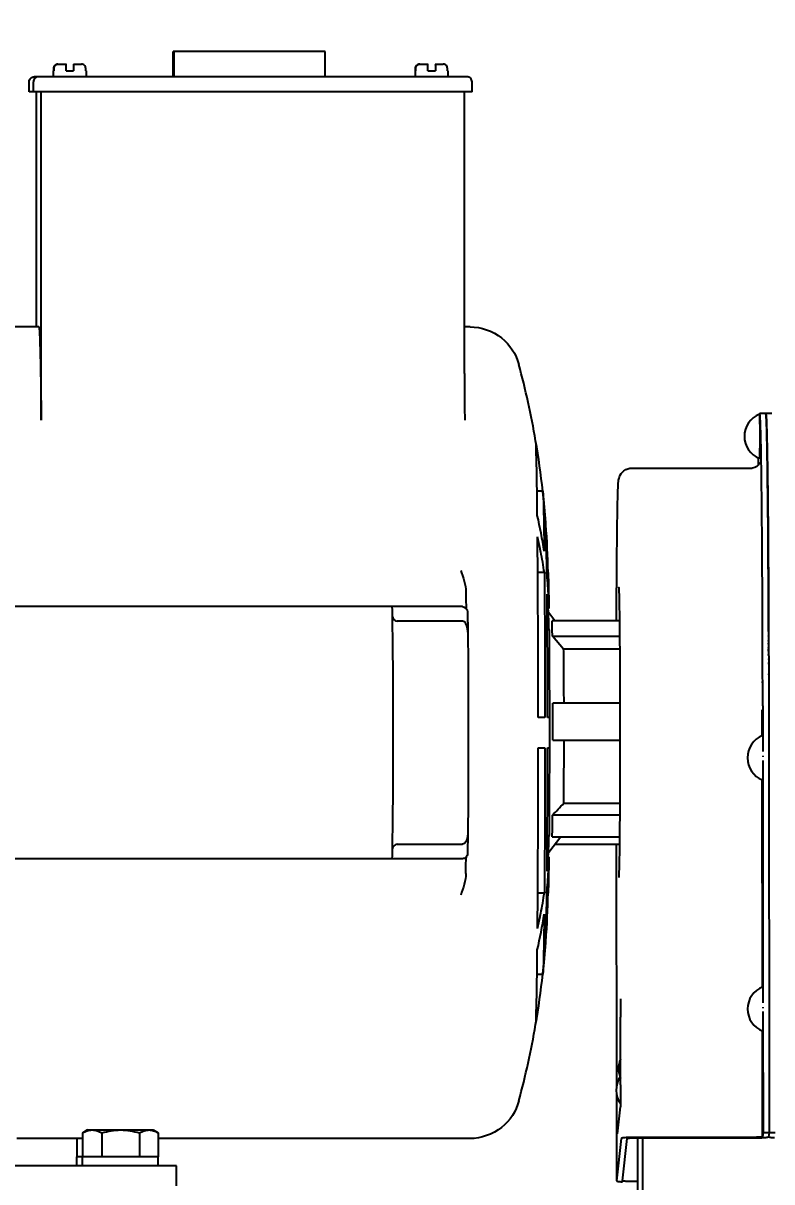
# Model space of a CAD drawing. Header units: millimetres. Extents: x 6781 to 13993, y -7973 to 4183.
# Drawn here: x 8991.6 to 9140.1, y -4816.7 to -4586.9 of the extents above; entities that cross this region are included whole.
import ezdxf

# ---------------------------------------------------------------- set-up
doc = ezdxf.new("R2010")
doc.units = ezdxf.units.MM
doc.header["$LTSCALE"] = 307.34
doc.header["$PDMODE"] = 3
doc.header["$PDSIZE"] = 8
doc.layers.get('0').update_dxf_attribs({"linetype": 'CONTINUOUS'})
doc.layers.get('Defpoints').update_dxf_attribs({"linetype": 'CONTINUOUS'})
doc.styles.get("Standard").update_dxf_attribs({"font": 'calibri.ttf'})
doc.dimstyles.new('DIMSTYLE_1', dxfattribs={"dimtxt": 40, "dimasz": 35, "dimexe": 1.5, "dimexo": 1, "dimgap": 1, "dimtad": 1, "dimdsep": 46, "dimtxsty": 'Standard', "dimblk": '_FILLED', "dimblk1": '_FILLED', "dimblk2": '_FILLED', "dimcen": 0.09, "dimazin": 2, "dimtp": 0.01, "dimtm": 0.01, "dimtfac": 1, "dimtofl": 0, "dimtmove": 0, "dimatfit": 3, "dimldrblk": '_FILLED', "dimfxl": 1, "dimtolj": 1, "dimarcsym": 0})

# ---------------------------------------------------------------- blocks, each defined once
blk = doc.blocks.new('_FILLED')
at = {"color": 0, "linetype": 'ByBlock'}
blk.add_solid([(0, 0), (-1, 0.2143), (-1, -0.2143)], dxfattribs=at)
blk = doc.blocks.new('*D1028')
at = {"color": 0, "linetype": 'Continuous', "lineweight": -2}
for p, q in [((7456.82, -4743.03), (7456.82, -4450.82)), ((9201.46, -4688.32), (9201.46, -4450.82)), ((9166.46, -4452.32), (7491.82, -4452.32))]:
    blk.add_line(p, q, dxfattribs=at)
at = {"layer": 'Defpoints', "color": 0}
for p in [(7456.82, -4452.32), (9201.46, -4689.32), (7456.82, -4744.03)]:
    blk.add_point(p, dxfattribs=at)
at = {"color": 0, "linetype": 'ByBlock', "lineweight": -2, "xscale": 35, "yscale": 35, "zscale": 35, "rotation": 180}
blk.add_blockref('_FILLED', (7456.82, -4452.32), dxfattribs=at)
at = {"color": 0, "linetype": 'ByBlock', "lineweight": -2, "xscale": 35, "yscale": 35, "zscale": 35}
blk.add_blockref('_FILLED', (9201.46, -4452.32), dxfattribs=at)
at = {"color": 0, "insert": (8328.65, -4397.99), "char_height": 40, "attachment_point": 2, "line_spacing_factor": 0.9}
blk.add_mtext('\\A1;E', dxfattribs=at)
blk = doc.blocks.new('*D1030')
at = {"color": 0, "linetype": 'Continuous', "lineweight": -2}
for p, q in [((8887.66, -4509.61), (9282.25, -4509.61)), ((9280.75, -4544.61), (9280.75, -4692.61)), ((9192.36, -4727.61), (9282.25, -4727.61))]:
    blk.add_line(p, q, dxfattribs=at)
at = {"layer": 'Defpoints', "color": 0}
for p in [(8886.66, -4509.61), (9191.36, -4727.61), (9280.75, -4727.61)]:
    blk.add_point(p, dxfattribs=at)
at = {"color": 0, "linetype": 'ByBlock', "lineweight": -2, "xscale": 35, "yscale": 35, "zscale": 35}
for p, rotation in [((9280.75, -4509.61), 90), ((9280.75, -4727.61), 270)]:
    blk.add_blockref('_FILLED', p, dxfattribs=dict(at, rotation=rotation))
at = {"color": 0, "insert": (9226.42, -4620.88), "char_height": 40, "attachment_point": 2, "rotation": 90, "line_spacing_factor": 0.9}
blk.add_mtext('\\A1;\\A1;217', dxfattribs=at)

msp = doc.modelspace()

# ---------------------------------------------------------------- linework, layer by layer
at = {"color": 0, "linetype": 'Continuous'}
for p, q in [((9021.32492, -4597.50614), (9021.32492, -4592.50614)), ((9051.5102, -4592.50614), (9021.32492, -4592.50614)), ((9021.5115, -4597.50614), (9021.5115, -4592.50614)), ((9051.5102, -4597.50614), (9051.5102, -4592.50614)), ((8997.55729, -4596.30614), (8997.55729, -4597.50614)), ((8997.55729, -4596.30614), (8997.65201, -4596.30614)), ((8997.63801, -4596.30614), (8997.63801, -4595.80614)), ((8997.65201, -4595.80614), (8997.65201, -4596.30614)), ((8998.48187, -4595.00614), (9000.07894, -4595.00614)), ((9000.08668, -4596.30614), (9000.08668, -4595.80614)), ((9000.08668, -4596.30614), (9001.58662, -4596.30614)), ((9001.57888, -4595.00614), (9003.14642, -4595.00614)), ((9001.58662, -4595.80614), (9001.58662, -4596.30614)), ((9003.97629, -4596.30614), (9003.97629, -4595.80614)), ((9003.97629, -4596.30614), (9004.05701, -4596.30614)), ((9004.05701, -4596.30614), (9004.05701, -4597.50614)), ((9069.30987, -4596.30614), (9069.30987, -4597.50614)), ((9069.30987, -4596.30614), (9069.40459, -4596.30614)), ((9069.3906, -4596.30614), (9069.3906, -4595.80614)), ((9069.40459, -4595.80614), (9069.40459, -4596.30614)), ((9070.23445, -4595.00614), (9071.83152, -4595.00614)), ((9071.83927, -4596.30614), (9071.83927, -4595.80614)), ((9071.83927, -4596.30614), (9073.3392, -4596.30614)), ((9073.33146, -4595.00614), (9074.89901, -4595.00614)), ((9073.3392, -4595.80614), (9073.3392, -4596.30614)), ((9075.72887, -4596.30614), (9075.72887, -4595.80614)), ((9075.72887, -4596.30614), (9075.80959, -4596.30614)), ((9075.80959, -4596.30614), (9075.80959, -4597.50614)), ((8992.76085, -4600.50614), (8992.76085, -4598.50614)), ((8993.60982, -4600.50614), (8993.60982, -4598.50614)), ((9079.60607, -4597.50614), (8993.76081, -4597.50614)), ((9080.60603, -4600.50614), (9080.60603, -4598.50614)), ((9080.60603, -4600.50614), (8992.76085, -4600.50614)), ((8994.24679, -4647.10614), (8994.24679, -4600.50614)), ((8995.12375, -4656.36535), (8995.12375, -4600.50614)), ((9079.12009, -4615.30458), (9079.12009, -4600.50614)), ((9079.12009, -4656.36535), (9079.12009, -4615.30458)), ((8994.68527, -4647.10614), (8966.2765, -4647.10614)), ((9080.21693, -4647.10614), (9079.12009, -4647.10614)), ((9140.07894, -4664.30614), (9137.67905, -4664.30614)), ((9137.66784, -4666.56333), (9137.66832, -4666.65266)), ((9137.66832, -4666.65266), (9137.66913, -4666.81249)), ((9137.67349, -4668.4453), (9137.67359, -4668.62638)), ((9137.66887, -4670.87413), (9137.66783, -4671.07222)), ((9137.66914, -4670.81853), (9137.66887, -4670.87413)), ((9137.36414, -4674.057), (9137.35798, -4674.47875)), ((9137.36621, -4673.91734), (9137.36414, -4674.057)), ((9112.38015, -4675.10614), (9136.17911, -4675.10614)), ((9094.65391, -4679.69998), (9093.50441, -4679.69998)), ((9094.65391, -4679.69998), (9094.66324, -4679.77309)), ((9094.96174, -4695.85269), (9093.65337, -4695.85269)), ((9095.44743, -4695.86219), (9095.4461, -4695.73899)), ((9095.68446, -4695.74707), (9095.44744, -4695.74707)), ((9095.7875, -4700.87104), (9095.7795, -4700.58986)), ((9095.79095, -4700.87096), (9095.7795, -4700.58986)), ((9095.82053, -4700.8701), (9095.84686, -4702.95706)), ((9078.69365, -4702.60614), (8961.23767, -4702.60614)), ((9064.68937, -4702.60614), (9064.68999, -4702.61257)), ((9079.70623, -4703.60614), (9079.75741, -4707.65831)), ((9095.84686, -4702.95706), (9095.84582, -4702.92022)), ((9097.0445, -4705.42268), (9095.85534, -4703.83694)), ((9078.73004, -4705.48787), (9065.73061, -4705.48787)), ((9109.85403, -4705.42268), (9096.48751, -4705.42268)), ((9079.75724, -4707.63791), (9079.75629, -4707.59028)), ((9095.88643, -4707.1997), (9095.53219, -4707.1997)), ((9096.55008, -4708.48433), (9109.88324, -4708.48433)), ((9098.7856, -4711.06339), (9096.55008, -4708.48433)), ((9138.2383, -4707.63703), (9138.23757, -4707.373)), ((9138.23879, -4707.43042), (9138.2385, -4707.33909)), ((9138.2392, -4707.56014), (9138.23879, -4707.43042)), ((9138.23932, -4707.60057), (9138.2392, -4707.56014)), ((9138.24009, -4707.84913), (9138.23932, -4707.60057)), ((9138.24108, -4708.1757), (9138.24009, -4707.84913)), ((9138.24228, -4708.5788), (9138.24108, -4708.1757)), ((9138.24367, -4709.0582), (9138.24228, -4708.5788)), ((9138.24523, -4709.61153), (9138.24367, -4709.0582)), ((9139.43745, -4707.35566), (9139.43797, -4707.54139)), ((9139.43798, -4707.54139), (9139.43747, -4707.35566)), ((9139.43839, -4707.32138), (9139.43856, -4707.37447)), ((9139.43856, -4707.37447), (9139.43897, -4707.50527)), ((9139.43897, -4707.50527), (9139.43962, -4707.71485)), ((9139.43962, -4707.71485), (9139.4405, -4708.00234)), ((9139.44038, -4708.4093), (9139.44049, -4708.44926)), ((9139.4405, -4708.44926), (9139.44039, -4708.4093)), ((9139.4405, -4708.00234), (9139.4416, -4708.36756)), ((9139.4416, -4708.36756), (9139.44172, -4708.40738)), ((9139.44161, -4708.85166), (9139.4417, -4708.88258)), ((9139.44171, -4708.88258), (9139.44162, -4708.85166)), ((9139.44172, -4708.40738), (9139.4429, -4708.8088)), ((9139.4429, -4708.8088), (9139.44299, -4708.83968)), ((9139.44299, -4708.83968), (9139.44422, -4709.27136)), ((9109.90193, -4711.06339), (9098.7856, -4711.06339)), ((9138.24693, -4710.23813), (9138.24523, -4709.61153)), ((9138.24874, -4710.93479), (9138.24693, -4710.23813)), ((9138.25064, -4711.70025), (9138.24874, -4710.93479)), ((9139.4429, -4709.31425), (9139.4432, -4709.42322)), ((9139.44321, -4709.42322), (9139.44291, -4709.31426)), ((9139.44422, -4709.27136), (9139.44438, -4709.32569)), ((9139.4443, -4709.81811), (9139.44486, -4710.01887)), ((9139.44487, -4710.01887), (9139.44431, -4709.81811)), ((9139.44438, -4709.32569), (9139.44453, -4709.38048)), ((9139.44453, -4709.38048), (9139.44563, -4709.77644)), ((9139.44563, -4709.77644), (9139.44601, -4709.91571)), ((9139.44601, -4709.91571), (9139.44618, -4709.97801)), ((9139.44618, -4709.97801), (9139.44718, -4710.35333)), ((9139.44652, -4710.61534), (9139.44671, -4710.68392)), ((9139.44671, -4710.68392), (9139.44652, -4710.61534)), ((9139.44718, -4710.35333), (9139.44777, -4710.578)), ((9139.44777, -4710.578), (9139.44795, -4710.64707)), ((9139.44795, -4710.64707), (9139.44885, -4711.00015)), ((9139.44875, -4711.41575), (9139.44854, -4711.34033)), ((9139.44854, -4711.34034), (9139.44875, -4711.41575)), ((9139.44885, -4711.00015), (9139.44963, -4711.30918)), ((9139.44963, -4711.30915), (9139.44885, -4711.00016)), ((9139.44963, -4711.30918), (9139.44982, -4711.38535)), ((9139.44982, -4711.38535), (9139.45062, -4711.71462)), ((9138.24988, -4711.80567), (9138.24967, -4711.72742)), ((9138.25083, -4711.77938), (9138.25064, -4711.70025)), ((9138.25159, -4712.09616), (9138.25083, -4711.77938)), ((9138.2526, -4712.53037), (9138.25159, -4712.09616)), ((9138.25218, -4712.63218), (9138.25194, -4712.54751)), ((9138.25279, -4712.61618), (9138.2526, -4712.53037)), ((9138.25345, -4712.90692), (9138.25279, -4712.61618)), ((9138.25458, -4713.42315), (9138.25345, -4712.90692)), ((9138.25464, -4713.51778), (9138.25458, -4713.42315)), ((9138.25521, -4713.72316), (9138.25477, -4713.5146)), ((9139.45062, -4711.71462), (9139.45156, -4712.10777)), ((9139.45096, -4712.21147), (9139.45073, -4712.13012)), ((9139.45074, -4712.13013), (9139.45096, -4712.21147)), ((9139.45176, -4712.19), (9139.45156, -4712.10765)), ((9139.45176, -4712.19013), (9139.45246, -4712.49409)), ((9139.45246, -4712.49409), (9139.45353, -4712.96941)), ((9139.45334, -4713.06795), (9139.4531, -4712.98035)), ((9139.45353, -4712.96941), (9139.45335, -4713.06795)), ((9139.45373, -4713.05827), (9139.45433, -4713.33548)), ((9139.45433, -4713.33548), (9139.4555, -4713.88619)), ((9139.45552, -4713.98204), (9139.45514, -4713.71439)), ((9098.83233, -4715.94548), (9098.82986, -4715.58426)), ((9138.25529, -4713.7774), (9138.25521, -4713.72316)), ((9138.2565, -4714.35458), (9138.25532, -4713.77659)), ((9138.25627, -4714.45929), (9138.2565, -4714.35458)), ((9138.25714, -4714.67801), (9138.25669, -4714.44964)), ((9138.25838, -4715.33392), (9138.25714, -4714.67801)), ((9138.2577, -4715.45236), (9138.25755, -4715.35156)), ((9138.25857, -4715.43405), (9138.25838, -4715.33392)), ((9138.25893, -4715.63426), (9138.25857, -4715.43405)), ((9138.2602, -4716.36513), (9138.25893, -4715.63426)), ((9139.45569, -4713.97806), (9139.45618, -4714.22004)), ((9139.45618, -4714.22004), (9139.4574, -4714.83744)), ((9139.45677, -4714.85129), (9139.45691, -4714.94965)), ((9139.4574, -4714.83744), (9139.45758, -4714.93492)), ((9139.45758, -4714.93492), (9139.45799, -4715.14937)), ((9139.45799, -4715.14937), (9139.45925, -4715.84328)), ((9139.45823, -4715.86404), (9139.45838, -4715.9672)), ((9139.45925, -4715.84328), (9139.45943, -4715.946)), ((9139.45943, -4715.946), (9139.45975, -4716.13167)), ((9139.45975, -4716.13184), (9139.45943, -4715.94616)), ((9138.25944, -4716.66461), (9138.25904, -4716.38761)), ((9138.26038, -4716.47066), (9138.2602, -4716.36513)), ((9138.26066, -4716.64154), (9138.26038, -4716.47066)), ((9138.26095, -4717.71862), (9138.26059, -4717.46868)), ((9138.26193, -4717.44537), (9138.26066, -4716.64154)), ((9138.2621, -4717.55509), (9138.26193, -4717.44537)), ((9138.26231, -4717.69563), (9138.2621, -4717.55509)), ((9138.26354, -4718.56835), (9138.26231, -4717.69563)), ((9139.45975, -4716.13167), (9139.46103, -4716.89962)), ((9139.45975, -4716.92313), (9139.46013, -4717.18653)), ((9139.46103, -4716.89962), (9139.4612, -4717.00713)), ((9139.4612, -4717.00713), (9139.46144, -4717.16295)), ((9139.46133, -4718.02437), (9139.46167, -4718.26059)), ((9139.46144, -4717.16295), (9139.46204, -4717.55299)), ((9139.46204, -4717.55299), (9139.4627, -4718.0019)), ((9139.4627, -4718.0019), (9139.46286, -4718.11373)), ((9139.46286, -4718.11373), (9139.46303, -4718.23876)), ((9139.46303, -4718.23876), (9139.46424, -4719.14514)), ((9138.26252, -4718.81166), (9138.2622, -4718.589)), ((9138.26369, -4718.68252), (9138.26354, -4718.56835)), ((9138.26384, -4718.79188), (9138.26369, -4718.68252)), ((9138.265, -4719.73042), (9138.26384, -4718.79188)), ((9138.26414, -4719.9394), (9138.26387, -4719.74568)), ((9138.26514, -4719.84772), (9138.265, -4719.73042)), ((9138.26523, -4719.92522), (9138.26514, -4719.84772)), ((9138.26629, -4720.9244), (9138.26523, -4719.92522)), ((9139.46297, -4719.16343), (9139.46327, -4719.37153)), ((9139.46424, -4719.14514), (9139.46438, -4719.26076)), ((9139.46438, -4719.26076), (9139.4645, -4719.35425)), ((9139.4645, -4719.35425), (9139.46562, -4720.32392)), ((9139.46466, -4720.33581), (9139.46492, -4720.51496)), ((9139.46562, -4720.32392), (9139.46574, -4720.44278)), ((9139.46574, -4720.44278), (9139.46581, -4720.50415)), ((9139.46581, -4720.50415), (9139.46681, -4721.53247)), ((9109.94441, -4721.77468), (9096.6384, -4721.77468)), ((9138.26581, -4721.0974), (9138.26557, -4720.9326)), ((9138.26641, -4721.04505), (9138.26629, -4720.9244)), ((9138.26645, -4721.09024), (9138.26641, -4721.04505)), ((9138.26739, -4722.14596), (9138.26645, -4721.09024)), ((9138.26748, -4722.26298), (9138.26739, -4722.14596)), ((9138.26748, -4722.26298), (9138.27466, -4731.35065)), ((9139.46681, -4721.53247), (9139.4666, -4721.68638)), ((9139.46695, -4721.68289), (9139.46743, -4722.26298)), ((9139.46743, -4722.26298), (9139.53437, -4806.95962)), ((9095.07286, -4724.60614), (9093.74183, -4724.60614)), ((9095.95371, -4724.60614), (9095.5817, -4724.60614)), ((9138.18511, -4728.21336), (9138.18103, -4723.04799)), ((9096.64495, -4729.11399), (9109.9498, -4729.11399)), ((9093.74183, -4730.60614), (9095.07285, -4730.60614)), ((9095.58169, -4730.60614), (9095.95369, -4730.60614)), ((9138.27605, -4733.10407), (9138.31404, -4781.17221)), ((9138.27629, -4732.21884), (9138.27639, -4732.39993)), ((9138.22449, -4778.03491), (9138.19203, -4736.9701)), ((9098.81388, -4741.61872), (9109.91702, -4741.61872)), ((9109.90343, -4743.95815), (9096.58174, -4743.95815)), ((9079.75741, -4747.55396), (9079.70623, -4751.60614)), ((9079.75629, -4747.622), (9079.75724, -4747.57437)), ((9095.53215, -4748.01258), (9095.88645, -4748.01258)), ((9065.73061, -4749.72441), (9078.73004, -4749.72441)), ((9098.20972, -4748.2358), (9095.85678, -4751.37343)), ((9096.52571, -4748.2358), (9109.87027, -4748.2358)), ((9109.85433, -4749.7896), (9097.0445, -4749.7896)), ((9109.23141, -4749.7896), (9109.26926, -4797.67679)), ((9078.69365, -4752.60614), (8961.23767, -4752.60614)), ((9064.68999, -4752.59971), (9064.68937, -4752.60614)), ((9095.84686, -4752.25522), (9095.82053, -4754.3419)), ((9095.7795, -4754.62241), (9095.78751, -4754.34096)), ((9095.7795, -4754.62241), (9095.79095, -4754.34105)), ((9093.6535, -4759.35959), (9094.96174, -4759.35959)), ((9095.44609, -4759.47343), (9095.44743, -4759.35009)), ((9095.44743, -4759.4652), (9095.68447, -4759.4652)), ((9093.50427, -4775.5123), (9094.65391, -4775.5123)), ((9094.66318, -4775.43973), (9094.65391, -4775.5123)), ((9138.31566, -4782.0404), (9138.31577, -4782.22148)), ((9110.0771, -4797.46606), (9110.06646, -4784.01424)), ((9138.31542, -4782.92562), (9138.33442, -4806.95962)), ((9138.24797, -4807.74463), (9138.23141, -4786.79165)), ((9109.27052, -4799.26979), (9109.28414, -4816.50854)), ((9109.45706, -4807.16079), (9110.0471, -4801.80306)), ((9110.04991, -4801.77759), (9110.04901, -4801.80327)), ((9003.35754, -4806.98669), (9003.35754, -4811.70614)), ((9004.36276, -4806.40614), (9003.3971, -4806.96367)), ((9004.36276, -4806.40614), (9017.36276, -4806.40614)), ((9007.17079, -4806.98669), (9007.17079, -4811.70614)), ((9014.67602, -4806.98669), (9014.67602, -4811.70614)), ((9017.36276, -4806.40614), (9018.36799, -4806.98669)), ((9018.36799, -4806.98669), (9018.36799, -4811.70614)), ((9136.73409, -4807.87125), (9112.93512, -4807.87125)), ((9138.33442, -4806.95962), (9138.24797, -4807.74463)), ((9140.73431, -4806.95962), (9138.33442, -4806.95962)), ((9139.44791, -4807.74463), (9139.4478, -4807.74672)), ((9139.53437, -4806.95962), (9139.44791, -4807.74463)), ((9003.35754, -4808.10614), (8990.34461, -4808.10614)), ((9002.2007, -4808.10614), (9002.2007, -4811.70614)), ((9080.21693, -4808.10614), (9018.36799, -4808.10614)), ((9110.21014, -4808.09916), (9109.28426, -4816.50641)), ((9110.48421, -4816.50641), (9111.41009, -4808.09916)), ((9112.92397, -4807.97254), (9136.72293, -4807.97254)), ((9114.14031, -5625.5322), (9113.49418, -4807.97209)), ((9114.39301, -4807.97254), (9115.03913, -5625.53264)), ((9002.20593, -4811.70614), (9002.2007, -4811.70614)), ((9002.20593, -4813.50614), (9002.20593, -4811.70614)), ((9003.36276, -4811.70614), (9002.20919, -4811.70614)), ((9003.36276, -4813.50614), (9003.36276, -4811.70614)), ((9018.36799, -4811.70614), (9003.36602, -4811.70614)), ((9018.36276, -4813.50614), (9018.36276, -4811.70614)), ((9022.00748, -4813.50614), (8922.56535, -4813.50614)), ((9022.00748, -4817.50614), (9022.00748, -4813.50614)), ((9109.28426, -4816.50641), (9109.28414, -4816.5085)), ((9113.50103, -4816.63302), (9111.9702, -4816.63302))]:
    msp.add_line(p, q, dxfattribs=at)
for centre, radius, start, end in [((8925.97308, -4698.58853), 169.73563, 9.8029562, 15.0361024), ((9139.35917, -4668.8167), 4.72667, 111.4272246, 248.5727754), ((8926.01159, -4698.57432), 169.69523, 6.3859335, 9.8023324), ((8922.88823, -4698.95487), 172.84266, 4.3256957, 6.3714157), ((9008.89962, -4704.43724), 86.97364, 8.4811305, 13.2333015), ((8925.37696, -4698.62228), 170.33176, 0.9672015, 4.1300525), ((9008.3216, -4708.81471), 87.60571, 11.6505077, 13.2266779), ((9008.80174, -4708.71384), 87.11509, 11.2355571, 11.6493), ((9009.36145, -4708.6064), 86.54517, 8.4742421, 11.2379895), ((9010.51083, -4704.2036), 85.34522, 2.7628409, 5.6088892), ((9092.02774, -4696.10694), 3.6744, 4.7617768, 5.6204608), ((9010.39142, -4708.46118), 85.5049, 5.0785, 5.6084398), ((9010.53653, -4708.44848), 85.35924, 4.018078, 5.0786317), ((9010.60091, -4704.19821), 85.25498, 2.4257233, 2.76214), ((9010.58215, -4704.19882), 85.27375, 0.8591306, 2.2365713), ((9126.90319, -4701.58265), 47.48794, 181.4582384, 181.6373544), ((9010.63999, -4708.44091), 85.2555, 3.6830569, 4.0178748), ((9010.62265, -4708.44119), 85.27282, 0.8341998, 3.6824918), ((6696.76137, -4727.58602), 2399.88407, 359.96352081, 0.13874234), ((9139.96198, -4732.59025), 4.72667, 111.4272246, 248.5727754), ((9010.61599, -4746.77045), 85.2795, 356.3173666, 359.1654362), ((9126.90318, -4753.62963), 47.48793, 178.3626455, 178.5417616), ((9010.53668, -4746.7645), 85.35903, 354.9220145, 355.9823897), ((9010.59929, -4746.76908), 85.29625, 355.9825084, 356.3171656), ((9010.55338, -4751.01326), 85.30251, 357.7642317, 359.1657722), ((9010.45267, -4746.75714), 85.44337, 354.3915813, 354.9220825), ((9010.64279, -4751.01642), 85.21305, 357.2380823, 357.5746644), ((9010.51747, -4751.00879), 85.33858, 354.3907508, 357.2370214), ((9009.36013, -4746.60555), 86.54653, 348.7619695, 351.5256746), ((8925.3674, -4756.58955), 170.34135, 355.8701694, 359.0327019), ((9092.02954, -4759.10551), 3.67259, 354.3794048, 355.236672), ((9008.89962, -4750.77503), 86.97364, 346.7666983, 351.5188692), ((9008.32646, -4746.39877), 87.6007, 346.7733666, 348.3496264), ((9008.79209, -4746.49659), 87.12491, 348.3507896, 348.7644853), ((8923.02949, -4756.27155), 172.70073, 353.627575, 355.674913), ((8926.0116, -4756.63795), 169.69523, 350.1976677, 353.6140666), ((9140.00135, -4782.4118), 4.72667, 111.4272246, 248.5727754), ((8925.98232, -4756.62588), 169.72616, 344.9636001, 350.1976385), ((9114.39347, -4794.24963), 4.72667, 156.188588, 203.9821835), ((9113.92867, -4798.47014), 4.72667, 147.001157, 215.0320458), ((9112.53369, -4827.57851), 19.69973, 92.7734783, 93.3017866)]:
    msp.add_arc(centre, radius, start, end, dxfattribs=at)
at = {"color": 0, "linetype": 'Continuous', "extrusion": (0, 0, -1)}
for centre, major_axis, start_param, end_param in [((9078.70628, -4703.60614), (-0.71259, 0.71055), 0.780517911, 2.351314237), ((9078.70628, -4751.60614), (0.71259, 0.71055), 0.790278416, 2.361074743)]:
    msp.add_ellipse(centre, major_axis=major_axis, ratio=0.987450069, start_param=start_param, end_param=end_param, dxfattribs=at)
at = {"color": 0, "linetype": 'Continuous'}
for points, knots in [([(8997.63801, -4595.80614), (8997.63801, -4595.59842), (8997.82379, -4595.16539), (8998.25945, -4595.00614), (8998.46787, -4595.00614)], [0, 0, 0, 0, 0.499162088, 1, 1, 1, 1]), ([(8998.48187, -4595.00614), (8998.27346, -4595.00614), (8997.8378, -4595.16538), (8997.65201, -4595.59841), (8997.65201, -4595.80614)], [0, 0, 0, 0, 0.500818761, 1, 1, 1, 1]), ([(9000.08668, -4595.80614), (9000.08668, -4595.70233), (9000.08056, -4595.51814), (9000.09915, -4595.24863), (9000.05853, -4595.12862), (9000.09838, -4595.00614), (9000.07894, -4595.00614)], [0, 0, 0, 0, 0.389239893, 0.714681149, 0.927122675, 1, 1, 1, 1]), ([(9001.57888, -4595.00614), (9001.59831, -4595.00614), (9001.55847, -4595.12861), (9001.59909, -4595.24862), (9001.58049, -4595.51814), (9001.58662, -4595.70233), (9001.58662, -4595.80614)], [0, 0, 0, 0, 0.072855261, 0.285296273, 0.610778819, 1, 1, 1, 1]), ([(9003.97629, -4595.80614), (9003.97629, -4595.59842), (9003.7905, -4595.16539), (9003.35484, -4595.00614), (9003.14642, -4595.00614)], [0, 0, 0, 0, 0.499162088, 1, 1, 1, 1]), ([(9069.3906, -4595.80614), (9069.3906, -4595.59842), (9069.57638, -4595.16539), (9070.01204, -4595.00614), (9070.22046, -4595.00614)], [0, 0, 0, 0, 0.499162088, 1, 1, 1, 1]), ([(9070.23445, -4595.00614), (9070.02604, -4595.00614), (9069.59038, -4595.16538), (9069.40459, -4595.59841), (9069.40459, -4595.80614)], [0, 0, 0, 0, 0.500818761, 1, 1, 1, 1]), ([(9071.83927, -4595.80614), (9071.83927, -4595.70233), (9071.83314, -4595.51814), (9071.85173, -4595.24863), (9071.81112, -4595.12862), (9071.85096, -4595.00614), (9071.83152, -4595.00614)], [0, 0, 0, 0, 0.389239893, 0.714681149, 0.927122675, 1, 1, 1, 1]), ([(9073.33146, -4595.00614), (9073.35089, -4595.00614), (9073.31105, -4595.12861), (9073.35167, -4595.24862), (9073.33307, -4595.51814), (9073.3392, -4595.70233), (9073.3392, -4595.80614)], [0, 0, 0, 0, 0.072855261, 0.285296273, 0.610778819, 1, 1, 1, 1]), ([(9075.72887, -4595.80614), (9075.72887, -4595.59842), (9075.54309, -4595.16539), (9075.10743, -4595.00614), (9074.89901, -4595.00614)], [0, 0, 0, 0, 0.499162088, 1, 1, 1, 1]), ([(8994.60977, -4597.50614), (8994.35466, -4597.50614), (8993.82314, -4597.7195), (8993.60982, -4598.25102), (8993.60982, -4598.50614)], [0, 0, 0, 0, 0.499992307, 1, 1, 1, 1]), ([(9080.60603, -4598.50614), (9080.60603, -4598.25102), (9080.3927, -4597.7195), (9079.86119, -4597.50614), (9079.60607, -4597.50614)], [0, 0, 0, 0, 0.500007693, 1, 1, 1, 1]), ([(8994.68527, -4647.10632), (8994.71255, -4647.10632), (8994.72095, -4647.25768), (8994.76271, -4647.43815), (8994.78507, -4647.83974), (8994.83658, -4648.62129), (8994.88637, -4649.99654), (8994.94782, -4652.05942), (8995.0055, -4654.69434), (8995.06236, -4657.87148), (8995.11635, -4661.5703), (8995.14851, -4664.20702), (8995.16429, -4665.6074)], [0, 0, 0, 0, 0.00442051, 0.016719918, 0.037069329, 0.065448313, 0.146112204, 0.258149643, 0.400710065, 0.572766882, 0.773101528, 1, 1, 1, 1]), ([(9080.21693, -4647.10614), (9082.42418, -4647.10614), (9086.85645, -4648.63023), (9089.35239, -4652.53114), (9089.89729, -4654.55026)], [0, 0, 0, 0, 0.513481294, 1, 1, 1, 1]), ([(8995.16429, -4665.6074), (8995.15719, -4664.97708), (8995.13083, -4661.89646), (8995.12375, -4658.81571), (8995.12375, -4656.36535)], [0, 0, 0, 0, 0.204613253, 1, 1, 1, 1]), ([(9079.12009, -4656.36535), (9079.12009, -4657.2374), (9079.12363, -4660.31811), (9079.13576, -4663.39887), (9079.16063, -4665.6074)], [0, 0, 0, 0, 0.283066179, 1, 1, 1, 1]), ([(9137.63243, -4664.41674), (9137.63491, -4664.41576), (9137.63487, -4664.43474), (9137.63886, -4664.45147), (9137.64013, -4664.49795), (9137.64186, -4664.52986), (9137.64259, -4664.5494)], [0, 0, 0, 0, 0.059924789, 0.246255481, 0.559905941, 1, 1, 1, 1]), ([(9137.65787, -4664.3469), (9137.65486, -4664.35846), (9137.64922, -4664.38529), (9137.64479, -4664.41232), (9137.64249, -4664.4276)], [0, 0, 0, 0, 0.435833252, 1, 1, 1, 1]), ([(9137.64259, -4664.5494), (9137.65171, -4664.79502), (9137.65932, -4665.46646), (9137.66547, -4666.13776), (9137.66784, -4666.56333)], [0, 0, 0, 0, 0.366098661, 1, 1, 1, 1]), ([(9137.67907, -4664.30618), (9137.67417, -4664.30615), (9137.66396, -4664.32298), (9137.66058, -4664.33646), (9137.65787, -4664.3469)], [0, 0, 0, 0, 0.312059627, 1, 1, 1, 1]), ([(9138.2385, -4707.33909), (9138.22899, -4704.32283), (9138.20621, -4698.52639), (9138.1587, -4690.25312), (9138.10018, -4682.8824), (9138.04113, -4677.38758), (9137.98783, -4673.57449), (9137.9482, -4671.19394), (9137.90726, -4669.15455), (9137.86508, -4667.46923), (9137.82756, -4666.28964), (9137.79525, -4665.5322), (9137.77379, -4665.10075), (9137.75025, -4664.77341), (9137.73262, -4664.5183), (9137.70622, -4664.40138), (9137.69681, -4664.30627), (9137.67907, -4664.30618)], [0, 0, 0, 0, 0.210212665, 0.403972973, 0.576596875, 0.723913709, 0.786944787, 0.842365961, 0.889846442, 0.929095418, 0.959881074, 0.972039017, 0.982017888, 0.989802885, 0.995383541, 0.99876346, 1, 1, 1, 1]), ([(9138.87901, -4664.30618), (9138.89374, -4664.30626), (9138.90495, -4664.38239), (9138.92634, -4664.47906), (9138.94367, -4664.68563), (9138.97485, -4665.09195), (9139.0083, -4665.80579), (9139.04753, -4666.88046), (9139.08564, -4668.25723), (9139.12339, -4669.92448), (9139.16002, -4671.87582), (9139.18222, -4673.27026), (9139.19325, -4674.01323)], [0, 0, 0, 0, 0.004546323, 0.01674924, 0.036862547, 0.064912573, 0.144711969, 0.255790443, 0.397628058, 0.569524378, 0.770645866, 1, 1, 1, 1]), ([(9138.94998, -4664.76514), (9138.94112, -4664.65021), (9138.93052, -4664.49196), (9138.90271, -4664.36079), (9138.8903, -4664.30624), (9138.87901, -4664.30618)], [0, 0, 0, 0, 0.739506376, 0.9276156, 1, 1, 1, 1]), ([(9139.19326, -4674.01413), (9139.16325, -4671.99173), (9139.09634, -4668.90926), (9139.03153, -4665.82359), (9138.94998, -4664.76514)], [0, 0, 0, 0, 0.655799554, 1, 1, 1, 1]), ([(9137.66913, -4666.81249), (9137.66975, -4666.94223), (9137.67202, -4667.48649), (9137.67316, -4668.03077), (9137.67349, -4668.4453)], [0, 0, 0, 0, 0.238370631, 1, 1, 1, 1]), ([(9093.56377, -4684.52752), (9093.54325, -4682.54465), (9093.4954, -4679.05092), (9093.44031, -4674.55518), (9093.32266, -4671.59843), (9093.30822, -4670.13816), (9093.23052, -4669.6899)], [0, 0, 0, 0, 0.400787669, 0.706401879, 0.908050136, 1, 1, 1, 1]), ([(9137.67359, -4668.62638), (9137.67367, -4668.81529), (9137.67352, -4669.54601), (9137.67172, -4670.27673), (9137.66914, -4670.81853)], [0, 0, 0, 0, 0.258521872, 1, 1, 1, 1]), ([(9137.66783, -4671.07222), (9137.66696, -4671.22858), (9137.66507, -4671.52608), (9137.66159, -4671.94715), (9137.65765, -4672.31576), (9137.65389, -4672.58729), (9137.65059, -4672.77367), (9137.64822, -4672.88909), (9137.6457, -4672.98703), (9137.64343, -4673.06865), (9137.64039, -4673.12937), (9137.63919, -4673.17925), (9137.6348, -4673.19724), (9137.63511, -4673.21771), (9137.63243, -4673.21667)], [0, 0, 0, 0, 0.218653851, 0.416032981, 0.588831807, 0.734156638, 0.795735199, 0.84957548, 0.89544554, 0.933160015, 0.962559013, 0.983525909, 0.99598816, 1, 1, 1, 1]), ([(9137.63072, -4673.93664), (9137.63949, -4673.8706), (9137.56507, -4674.23049), (9137.45595, -4674.38329), (9137.18312, -4674.77004), (9136.74118, -4675.0291), (9136.3679, -4675.10614), (9136.17911, -4675.10614)], [0, 0, 0, 0, 0.099481367, 0.229602338, 0.449648528, 0.718077381, 1, 1, 1, 1]), ([(9139.19325, -4674.01323), (9139.22545, -4676.18248), (9139.35644, -4687.2848), (9139.4102, -4698.38786), (9139.43839, -4707.32138)], [0, 0, 0, 0, 0.195395558, 1, 1, 1, 1]), ([(9139.4384, -4707.32193), (9139.42798, -4704.022), (9139.38154, -4692.9192), (9139.30906, -4681.81624), (9139.19326, -4674.01413)], [0, 0, 0, 0, 0.297214709, 1, 1, 1, 1]), ([(9109.26428, -4705.39557), (9109.2739, -4703.32461), (9109.29537, -4699.3814), (9109.33673, -4693.80349), (9109.38471, -4688.93289), (9109.43848, -4684.8689), (9109.48943, -4682.02467), (9109.53532, -4680.20895), (9109.56699, -4679.20117), (9109.60217, -4678.41344), (9109.64612, -4677.66144), (9109.82183, -4676.66688), (9110.68401, -4675.48232), (9111.79943, -4675.10614), (9112.38015, -4675.10614)], [0, 0, 0, 0, 0.195448463, 0.372144847, 0.52642748, 0.65513269, 0.755715132, 0.794893075, 0.826541329, 0.850877658, 0.869286269, 0.897692162, 0.945194722, 1, 1, 1, 1]), ([(9094.66324, -4679.77312), (9094.73578, -4680.42387), (9094.76485, -4682.44388), (9094.82379, -4684.45734), (9094.84626, -4685.81862)], [0, 0, 0, 0, 0.324753193, 1, 1, 1, 1]), ([(9094.84626, -4685.81862), (9094.85335, -4686.24764), (9094.88318, -4688.17805), (9094.90628, -4690.10857), (9094.92216, -4691.61005)], [0, 0, 0, 0, 0.222245641, 1, 1, 1, 1]), ([(9095.39198, -4691.56089), (9095.38271, -4690.96674), (9095.35036, -4689.21048), (9095.3206, -4687.45352), (9095.2614, -4686.29259)], [0, 0, 0, 0, 0.338269946, 1, 1, 1, 1]), ([(9093.74183, -4724.60614), (9093.74026, -4721.34507), (9093.72451, -4709.39966), (9093.67639, -4697.45422), (9093.60335, -4688.77016)], [0, 0, 0, 0, 0.272997046, 1, 1, 1, 1]), ([(9095.4461, -4695.73899), (9095.44198, -4695.36047), (9095.4262, -4693.96774), (9095.4078, -4692.57504), (9095.39198, -4691.56089)], [0, 0, 0, 0, 0.271781817, 1, 1, 1, 1]), ([(9094.96174, -4695.85269), (9094.97916, -4697.96827), (9095.04412, -4707.55263), (9095.0685, -4717.13723), (9095.07286, -4724.60614)], [0, 0, 0, 0, 0.220735444, 1, 1, 1, 1]), ([(9095.68945, -4695.80191), (9095.70487, -4695.98574), (9095.76858, -4697.40882), (9095.78908, -4698.8327), (9095.8086, -4700.07212)], [0, 0, 0, 0, 0.129538714, 1, 1, 1, 1]), ([(9079.38598, -4699.70356), (9079.38894, -4700.02688), (9079.39969, -4701.05612), (9079.4126, -4702.08539), (9079.43063, -4702.79114)], [0, 0, 0, 0, 0.314124355, 1, 1, 1, 1]), ([(9109.71197, -4698.87313), (9109.68912, -4698.67763), (9109.76496, -4699.66369), (9109.76084, -4700.07994), (9109.80231, -4701.39813), (9109.82615, -4703.22672), (9109.86351, -4706.03007), (9109.89152, -4709.34835), (9109.92586, -4714.66337), (9109.9396, -4718.84992), (9109.94519, -4721.75766)], [0, 0, 0, 0, 0.025800785, 0.053037762, 0.088411951, 0.182115513, 0.304045289, 0.450912965, 0.618853132, 1, 1, 1, 1]), ([(9095.58169, -4724.60614), (9095.58021, -4722.3859), (9095.56837, -4714.21874), (9095.53507, -4706.05157), (9095.48701, -4700.10483)], [0, 0, 0, 0, 0.271849604, 1, 1, 1, 1]), ([(9064.68999, -4702.61257), (9064.77131, -4703.48751), (9064.77022, -4706.22326), (9064.87067, -4711.54991), (9064.88979, -4719.00471), (9064.9123, -4727.60614), (9064.88979, -4736.20758), (9064.87067, -4743.66238), (9064.77022, -4748.98902), (9064.77131, -4751.72477), (9064.68999, -4752.59971)], [0, 0, 0, 0, 0.052732048, 0.163886935, 0.319909025, 0.500000126, 0.680091205, 0.836113242, 0.947268099, 1, 1, 1, 1]), ([(9064.92304, -4704.84237), (9064.95738, -4704.91069), (9065.12883, -4705.20978), (9065.45609, -4705.48787), (9065.73061, -4705.48787)], [0, 0, 0, 0, 0.217855523, 1, 1, 1, 1]), ([(9079.74913, -4707.37907), (9079.74069, -4707.20497), (9079.69825, -4706.51563), (9079.28972, -4705.48787), (9078.73004, -4705.48787)], [0, 0, 0, 0, 0.237474384, 1, 1, 1, 1]), ([(9096.55008, -4708.48433), (9096.54559, -4708.16244), (9096.52978, -4707.14181), (9096.5113, -4706.12113), (9096.48751, -4705.42268)], [0, 0, 0, 0, 0.31536531, 1, 1, 1, 1]), ([(9079.75629, -4707.59028), (9079.75557, -4707.55507), (9079.75369, -4707.48465), (9079.75083, -4707.41426), (9079.74913, -4707.37907)], [0, 0, 0, 0, 0.499906689, 1, 1, 1, 1]), ([(9095.88644, -4707.1997), (9095.89647, -4708.49827), (9095.93409, -4714.30035), (9095.94975, -4720.10256), (9095.95371, -4724.60614)], [0, 0, 0, 0, 0.223813815, 1, 1, 1, 1]), ([(9098.82986, -4715.58426), (9098.82688, -4715.15998), (9098.81539, -4713.65299), (9098.80047, -4712.14602), (9098.7856, -4711.06339)], [0, 0, 0, 0, 0.281545296, 1, 1, 1, 1]), ([(9098.85919, -4721.76347), (9098.85773, -4721.25096), (9098.8514, -4719.31162), (9098.84189, -4717.37229), (9098.83233, -4715.94548)], [0, 0, 0, 0, 0.264271611, 1, 1, 1, 1]), ([(9098.81388, -4741.61872), (9098.82216, -4740.71496), (9098.8533, -4736.53175), (9098.86458, -4732.34841), (9098.86683, -4729.06889)], [0, 0, 0, 0, 0.216048287, 1, 1, 1, 1]), ([(9109.95038, -4729.11723), (9109.94952, -4730.88415), (9109.94053, -4737.25719), (9109.91383, -4743.63026), (9109.87028, -4748.23619)], [0, 0, 0, 0, 0.277248567, 1, 1, 1, 1]), ([(9093.60335, -4766.44211), (9093.62542, -4763.81843), (9093.70759, -4751.87327), (9093.73734, -4739.92779), (9093.74183, -4730.60614)], [0, 0, 0, 0, 0.219647081, 1, 1, 1, 1]), ([(9095.07286, -4730.60614), (9095.07134, -4733.21671), (9095.05801, -4742.80126), (9095.01914, -4752.38583), (9094.96174, -4759.35959)], [0, 0, 0, 0, 0.272372462, 1, 1, 1, 1]), ([(9095.48701, -4755.10744), (9095.50164, -4753.2974), (9095.55631, -4745.13041), (9095.57745, -4736.96321), (9095.58169, -4730.60614)], [0, 0, 0, 0, 0.221630972, 1, 1, 1, 1]), ([(9095.95371, -4730.60614), (9095.95233, -4732.17548), (9095.94303, -4737.97766), (9095.91913, -4743.77985), (9095.88644, -4748.01258)], [0, 0, 0, 0, 0.270473585, 1, 1, 1, 1]), ([(9096.52571, -4748.2358), (9096.53129, -4747.94102), (9096.55534, -4746.51521), (9096.57107, -4745.08927), (9096.58174, -4743.95815)], [0, 0, 0, 0, 0.206753725, 1, 1, 1, 1]), ([(9079.74912, -4747.83328), (9079.74069, -4748.00737), (9079.69824, -4748.69669), (9079.28971, -4749.72441), (9078.73004, -4749.72441)], [0, 0, 0, 0, 0.237473193, 1, 1, 1, 1]), ([(9079.75629, -4747.622), (9079.75557, -4747.65722), (9079.75369, -4747.72767), (9079.75083, -4747.79808), (9079.74912, -4747.83328)], [0, 0, 0, 0, 0.499906641, 1, 1, 1, 1]), ([(9065.73061, -4749.72441), (9065.5652, -4749.72441), (9065.05073, -4749.9752), (9064.82668, -4750.50708), (9064.7531, -4750.86012)], [0, 0, 0, 0, 0.314438496, 1, 1, 1, 1]), ([(9109.87028, -4748.23619), (9109.85257, -4750.10837), (9109.83383, -4752.54256), (9109.75916, -4755.23894), (9109.73892, -4756.06581), (9109.71297, -4756.32953)], [0, 0, 0, 0, 0.693829484, 0.901799766, 1, 1, 1, 1]), ([(9079.38598, -4755.50872), (9079.38894, -4755.1854), (9079.39969, -4754.15616), (9079.4126, -4753.12688), (9079.43063, -4752.42114)], [0, 0, 0, 0, 0.314124355, 1, 1, 1, 1]), ([(9095.80862, -4755.13904), (9095.80037, -4755.66291), (9095.76818, -4757.0865), (9095.76474, -4758.51316), (9095.68944, -4759.41048)], [0, 0, 0, 0, 0.367825729, 1, 1, 1, 1]), ([(9095.39206, -4763.64627), (9095.397, -4763.32956), (9095.41759, -4761.93864), (9095.43442, -4760.54767), (9095.44609, -4759.47343)], [0, 0, 0, 0, 0.227708679, 1, 1, 1, 1]), ([(9094.92216, -4763.60223), (9094.9165, -4764.13728), (9094.895, -4766.06914), (9094.86926, -4768.00097), (9094.8462, -4769.39768)], [0, 0, 0, 0, 0.276960482, 1, 1, 1, 1]), ([(9095.26144, -4768.91891), (9095.27574, -4768.63836), (9095.34095, -4766.88135), (9095.36903, -4765.12331), (9095.39206, -4763.64627)], [0, 0, 0, 0, 0.15977782, 1, 1, 1, 1]), ([(9093.23063, -4785.52177), (9093.30813, -4785.07305), (9093.3229, -4783.61239), (9093.44024, -4780.65533), (9093.49547, -4776.16024), (9093.54325, -4772.66717), (9093.56377, -4770.68475)], [0, 0, 0, 0, 0.09203785, 0.293705058, 0.599287713, 1, 1, 1, 1]), ([(9094.8462, -4769.39768), (9094.82373, -4770.75833), (9094.76474, -4772.77063), (9094.73578, -4774.78949), (9094.66318, -4775.4397)], [0, 0, 0, 0, 0.675326783, 1, 1, 1, 1]), ([(9110.03801, -4780.37251), (9110.02197, -4780.24902), (9110.07175, -4781.15802), (9110.04761, -4781.54699), (9110.0683, -4782.8122), (9110.06612, -4783.57775), (9110.06646, -4784.01424)], [0, 0, 0, 0, 0.102577511, 0.329745476, 0.640449687, 1, 1, 1, 1]), ([(9110.0771, -4797.46606), (9110.07747, -4797.94522), (9110.07251, -4799.38346), (9110.08314, -4800.8224), (9110.04984, -4801.78103)], [0, 0, 0, 0, 0.333127871, 1, 1, 1, 1]), ([(9089.89748, -4800.65729), (9089.35322, -4802.67662), (9086.86125, -4806.58223), (9082.42571, -4808.10614), (9080.21693, -4808.10614)], [0, 0, 0, 0, 0.486350927, 1, 1, 1, 1]), ([(9003.35754, -4806.98669), (9003.65719, -4806.81643), (9004.26628, -4806.5257), (9004.93874, -4806.40614), (9005.26416, -4806.40614)], [0, 0, 0, 0, 0.514345039, 1, 1, 1, 1]), ([(9005.26416, -4806.40614), (9005.58959, -4806.40614), (9006.26204, -4806.52571), (9006.87114, -4806.81643), (9007.17079, -4806.98669)], [0, 0, 0, 0, 0.485655502, 1, 1, 1, 1]), ([(9007.17079, -4806.98669), (9007.78049, -4806.81068), (9009.01829, -4806.51695), (9010.28904, -4806.40614), (9010.9234, -4806.40614)], [0, 0, 0, 0, 0.500094242, 1, 1, 1, 1]), ([(9010.9234, -4806.40614), (9011.55776, -4806.40614), (9012.82852, -4806.51696), (9014.06631, -4806.81068), (9014.67602, -4806.98669)], [0, 0, 0, 0, 0.499905821, 1, 1, 1, 1]), ([(9014.67602, -4806.98669), (9014.96542, -4806.81686), (9015.5534, -4806.52646), (9016.20666, -4806.40614), (9016.522, -4806.40614)], [0, 0, 0, 0, 0.515525916, 1, 1, 1, 1]), ([(9016.522, -4806.40614), (9016.8303, -4806.40614), (9017.46837, -4806.52081), (9018.04486, -4806.79994), (9018.32843, -4806.96367)], [0, 0, 0, 0, 0.484947068, 1, 1, 1, 1]), ([(9111.39908, -4807.91147), (9111.2349, -4807.92096), (9110.95004, -4807.94157), (9110.56479, -4807.98231), (9110.35857, -4808.02708), (9110.21382, -4808.06579), (9110.21014, -4808.09916)], [0, 0, 0, 0, 0.406205871, 0.717495746, 0.917088807, 1, 1, 1, 1]), ([(9112.93512, -4807.87125), (9112.81756, -4807.87125), (9112.36588, -4807.8738), (9111.91421, -4807.88564), (9111.58047, -4807.90185)], [0, 0, 0, 0, 0.260275599, 1, 1, 1, 1]), ([(9136.72293, -4807.97254), (9136.8405, -4807.97254), (9137.29217, -4807.96999), (9137.74385, -4807.95814), (9138.07758, -4807.94194)], [0, 0, 0, 0, 0.260275599, 1, 1, 1, 1]), ([(9138.24797, -4807.74463), (9138.24326, -4807.78737), (9138.0249, -4807.79494), (9137.76692, -4807.84975), (9137.27299, -4807.86265), (9136.92583, -4807.87125), (9136.73409, -4807.87125)], [0, 0, 0, 0, 0.084487203, 0.302108278, 0.623235321, 1, 1, 1, 1]), ([(9138.07758, -4807.94194), (9138.26529, -4807.93283), (9138.59199, -4807.91185), (9139.03705, -4807.87104), (9139.27272, -4807.82085), (9139.44373, -4807.78264), (9139.44791, -4807.74463)], [0, 0, 0, 0, 0.403920459, 0.716560672, 0.917819811, 1, 1, 1, 1]), ([(9139.4478, -4807.74672), (9139.44779, -4807.77884), (9139.59307, -4807.82163), (9139.79265, -4807.86267), (9140.17812, -4807.90499), (9140.46169, -4807.92473), (9140.62584, -4807.93406)], [0, 0, 0, 0, 0.079980733, 0.278264002, 0.590583839, 1, 1, 1, 1]), ([(9111.41009, -4808.09916), (9111.4148, -4808.05642), (9111.63315, -4808.04884), (9111.89114, -4807.99404), (9112.38506, -4807.98113), (9112.73223, -4807.97254), (9112.92397, -4807.97254)], [0, 0, 0, 0, 0.084487203, 0.302108278, 0.623235321, 1, 1, 1, 1]), ([(9109.28414, -4816.5085), (9109.28413, -4816.54062), (9109.42941, -4816.58341), (9109.62899, -4816.62445), (9110.01447, -4816.66677), (9110.29804, -4816.68651), (9110.46219, -4816.69584)], [0, 0, 0, 0, 0.079980733, 0.278264002, 0.590583839, 1, 1, 1, 1]), ([(9111.9702, -4816.63302), (9111.77917, -4816.63302), (9111.43694, -4816.62536), (9110.94121, -4816.60943), (9110.7052, -4816.56159), (9110.47986, -4816.54589), (9110.48421, -4816.50641)], [0, 0, 0, 0, 0.382121566, 0.704995812, 0.920544862, 1, 1, 1, 1])]:
    msp.add_open_spline(points, degree=3, knots=knots, dxfattribs=at)
for points in [[(8992.76085, -4598.50614), (8992.76085, -4598.22993), (8992.89581, -4597.9333), (8993.10417, -4597.75197)], [(8993.10417, -4597.75197), (8993.28047, -4597.59855), (8993.52709, -4597.50614), (8993.76081, -4597.50614)], [(9137.38022, -4673.00854), (9137.3754, -4673.31147), (9137.37074, -4673.6144), (9137.36621, -4673.91734)], [(9095.2614, -4686.29259), (9095.25508, -4686.16851), (9095.2481, -4686.04444), (9095.23871, -4685.92055)], [(9078.36997, -4695.40614), (9078.84591, -4696.79904), (9079.37284, -4698.23166), (9079.38598, -4699.70357)], [(9095.8086, -4700.07212), (9095.81279, -4700.33821), (9095.81675, -4700.6043), (9095.82053, -4700.8704)], [(9064.75152, -4704.34454), (9064.78665, -4704.5165), (9064.8442, -4704.68556), (9064.92304, -4704.84237)], [(9079.75741, -4707.65831), (9079.88988, -4714.30639), (9079.86165, -4727.60614), (9079.88988, -4740.90589), (9079.75741, -4747.55396)], [(9109.94519, -4721.75766), (9109.94736, -4722.89158), (9109.94889, -4724.02551), (9109.94978, -4725.15943)], [(9095.95859, -4724.60136), (9095.96043, -4726.60317), (9095.96043, -4728.60498), (9095.9586, -4730.60679)], [(9109.94978, -4725.15943), (9109.95083, -4726.4787), (9109.95102, -4727.79796), (9109.95038, -4729.11723)], [(9096.58174, -4743.95815), (9097.32606, -4743.1786), (9098.07015, -4742.39884), (9098.81388, -4741.61872)], [(9095.82053, -4754.34162), (9095.81676, -4754.60743), (9095.8128, -4754.87324), (9095.80862, -4755.13904)], [(9079.38598, -4755.5087), (9079.37284, -4756.98061), (9078.84591, -4758.41324), (9078.36997, -4759.80614)], [(9095.23867, -4769.29217), (9095.2481, -4769.16788), (9095.2551, -4769.0434), (9095.26144, -4768.91891)]]:
    msp.add_open_spline(points, degree=3, dxfattribs=at)

# ---------------------------------------------------------------- dimensions: what is measured, and where the dimension line sits
dim = msp.add_linear_dim(base=(7456.81696, -4452.3225), p1=(9201.46265, -4689.32042), p2=(7456.81696, -4744.02823), angle=180, text='E', dimstyle='DIMSTYLE_1', dxfattribs=at)
dim.commit()
dim.dimension.update_dxf_attribs({"geometry": '*D1028', "text_midpoint": (8328.6534, -4452.3225), "dimtype": 160})
dim = msp.add_linear_dim(base=(9280.7503, -4727.60614), p1=(8886.66431, -4509.6059), p2=(9191.363, -4727.60614), angle=270, text='\\A1;217', dimstyle='DIMSTYLE_1', override={"dimtxsty": 'Standard'}, dxfattribs=at)
dim.commit()
dim.dimension.update_dxf_attribs({"geometry": '*D1030', "text_midpoint": (9280.7503, -4620.88477), "dimtype": 160})

doc.saveas('drawing.dxf')
